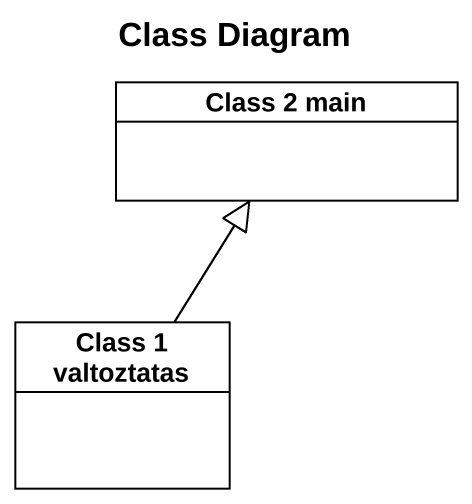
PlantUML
@startuml
title Class Diagram
hide circle
hide empty members
class "Class 2 main" as Class_2_main
class "Class 1 valtoztatas" as Class_1_valtoztatas
Class_1_valtoztatas -up-|> Class_2_main
@enduml
